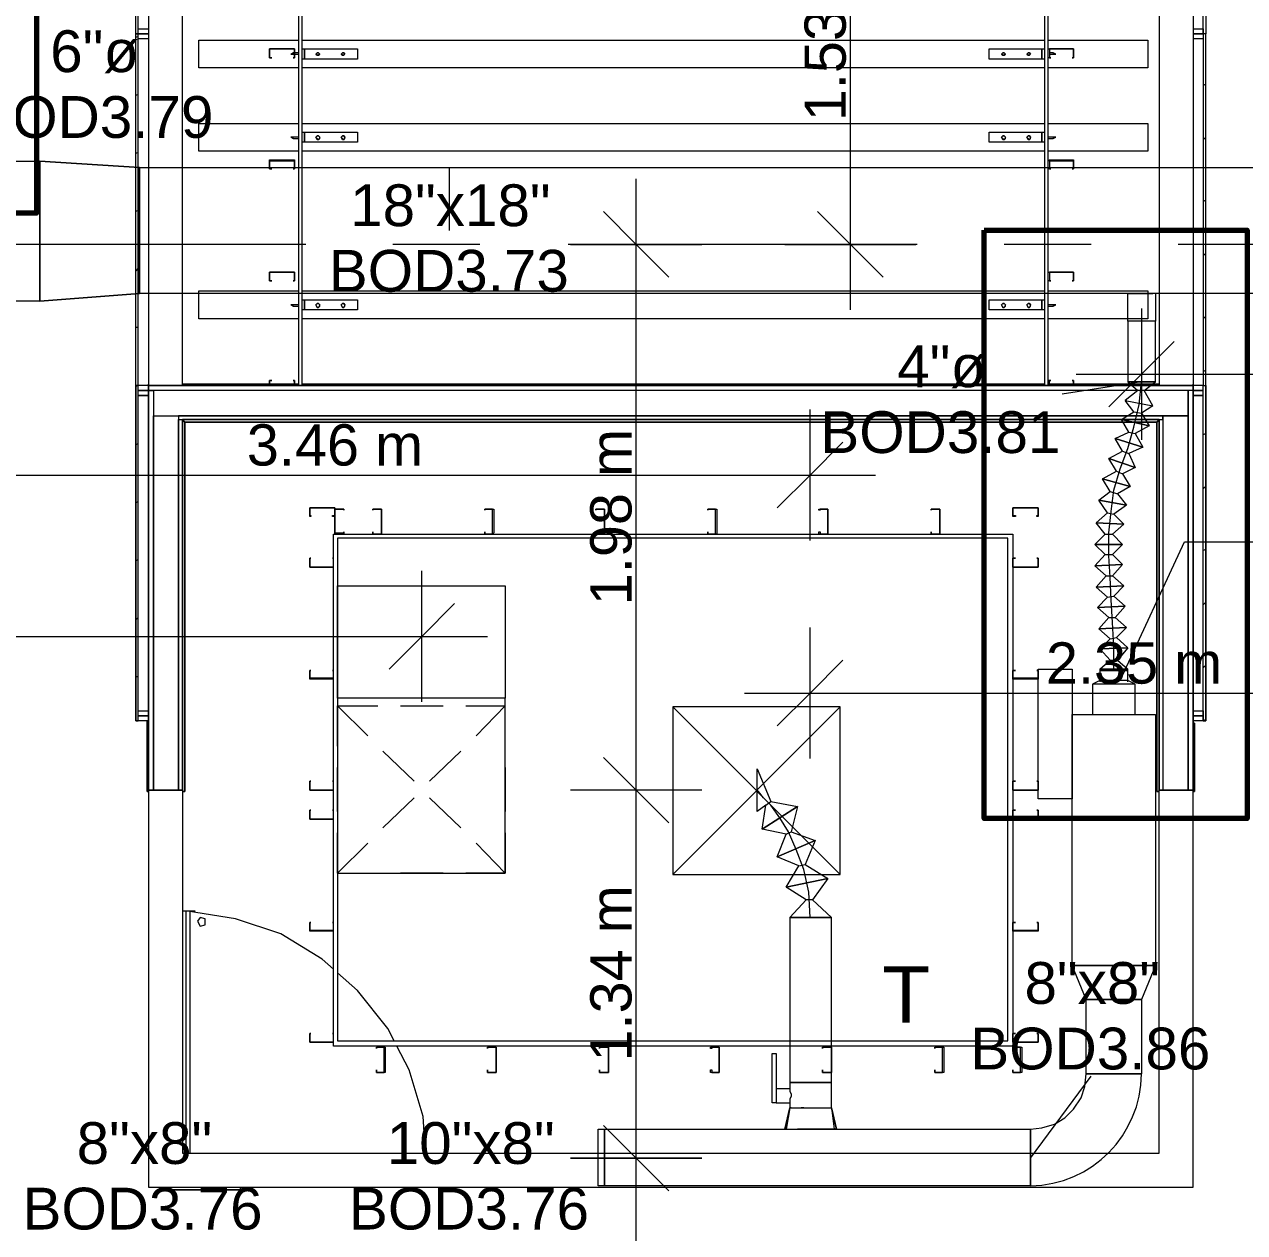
# Model space of a CAD drawing. Header units: metres. Extents: x -2 to 237, y -8 to 52.
# Drawn here: x 8.945 to 13.381, y 10.368 to 14.76 of the extents above; entities that cross this region are included whole.
import ezdxf

# ---------------------------------------------------------------- set-up
doc = ezdxf.new("R2010")
doc.units = ezdxf.units.M
doc.layers.add('HVAC - Ductos', color=5, linetype='Continuous', lineweight=0)
doc.layers.add('PDF2_Text', color=7, linetype='Continuous', lineweight=0)
doc.layers.add('PDF2_Geometry', color=7, linetype='Continuous', lineweight=0, true_color=0xaaaaaa)
doc.styles.add('PDF Helvetica', font='')
doc.styles.get('PDF Helvetica').set_extended_font_data('Helvetica')

msp = doc.modelspace()

# ---------------------------------------------------------------- linework, layer by layer
at = {"layer": 'HVAC - Ductos', "lineweight": 0}
for points in [[(11.948, 13.7221), (11.948, 15.4952), (11.948, 17.0393), (11.948, 18.4962)], [(9.0019, 13.7542), (9.0019, 14.2627)], [(9.3639, 14.2399), (9.3639, 13.7817)], [(10.491, 14.0108), (10.491, 14.2399)], [(11.1691, 10.4003), (11.1691, 11.9765), (11.1691, 14.1986)], [(11.0499, 14.0794), (11.1691, 13.9604), (11.2882, 13.8412)], [(11.8288, 14.0794), (11.948, 13.9604), (12.0671, 13.8412)], [(10.9308, 13.9604), (11.1691, 13.9604), (11.4073, 13.9604)], [(11.7097, 13.9604), (11.948, 13.9604), (12.1862, 13.9604)], [(9.0019, 13.7542), (9.3639, 13.7817), (9.0019, 13.7542)], [(13.0568, 13.7817), (13.0568, 13.6809), (13.0522, 13.6809), (13.0476, 13.6809), (13.043, 13.6809), (13.0292, 13.6809), (13.0201, 13.6809), (13.0064, 13.6809), (12.9926, 13.6809), (12.9788, 13.6809), (12.9697, 13.6809), (12.9605, 13.6809), (12.9559, 13.6809), (12.9559, 13.7817), (12.9605, 13.7817), (12.9697, 13.7817), (12.9788, 13.7817), (12.9926, 13.7817), (13.0064, 13.7817), (13.0201, 13.7817), (13.0292, 13.7817), (13.043, 13.7817), (13.0476, 13.7817)], [(13.0522, 13.7817), (13.0522, 13.7817)], [(13.0064, 13.7267), (13.0064, 13.4885), (13.0064, 13.2502)], [(13.0155, 13.4289), (12.9926, 13.4289), (12.9467, 13.3922), (13.0476, 13.3739), (13.0155, 13.4289), (13.0568, 13.461), (12.9559, 13.461), (12.9605, 13.461), (12.9697, 13.461), (12.9788, 13.461), (12.9926, 13.461), (13.0064, 13.461), (13.0201, 13.461), (13.0292, 13.461), (13.043, 13.461), (13.0476, 13.461), (13.0522, 13.461), (13.0568, 13.461), (13.0568, 13.6809), (13.0522, 13.6809), (13.0476, 13.6809), (13.043, 13.6809), (13.0292, 13.6809), (13.0201, 13.6809), (13.0064, 13.6809), (12.9926, 13.6809), (12.9788, 13.6809), (12.9697, 13.6809), (12.9605, 13.6809), (12.9559, 13.6809), (12.9559, 13.461), (12.9605, 13.461), (12.9697, 13.461), (12.9788, 13.461), (12.9926, 13.461), (13.0064, 13.461), (13.0201, 13.461), (13.0292, 13.461), (13.043, 13.461), (13.0476, 13.461)], [(13.1254, 13.6076), (13.0064, 13.4885), (12.8872, 13.3694)], [(12.7681, 13.4885), (16.0761, 13.4885)], [(13.0064, 13.461), (12.7177, 13.4152)], [(12.9056, 12.4163), (12.9056, 12.4988), (12.901, 12.5859), (12.8964, 12.6683), (12.8918, 12.7508), (12.8872, 12.8287), (12.8872, 12.9112), (12.8964, 12.989), (12.9056, 13.0669), (12.9284, 13.1448), (12.9559, 13.2181), (12.9788, 13.296), (12.9972, 13.3785), (13.0064, 13.461)], [(12.9559, 13.461), (12.9926, 13.4289)], [(12.9559, 13.461), (12.9559, 13.461)], [(13.0522, 13.461), (13.0522, 13.461)], [(13.0568, 13.461), (13.0568, 13.461)], [(11.8014, 12.8836), (11.8014, 13.1219), (11.8014, 13.3602)], [(12.9788, 13.351), (12.9467, 13.3922), (13.0476, 13.3739), (13.0064, 13.3464), (13.0338, 13.3006), (12.933, 13.3235), (12.9788, 13.351), (13.0064, 13.3464)], [(12.9605, 13.2777), (12.933, 13.3235), (13.0338, 13.3006), (12.9834, 13.2731), (13.0109, 13.2227), (12.9101, 13.2547), (12.9605, 13.2777), (12.9834, 13.2731)], [(11.9204, 13.241), (11.8014, 13.1219), (11.6822, 13.0028)], [(12.9376, 13.209), (12.9101, 13.2547), (13.0109, 13.2227), (12.9605, 13.1998), (12.9834, 13.1494), (12.8872, 13.1815), (12.9376, 13.209), (12.9605, 13.1998)], [(12.9147, 13.1357), (12.8872, 13.1815), (12.9834, 13.1494), (12.9376, 13.1265), (12.9651, 13.0807), (12.8643, 13.1081), (12.9147, 13.1357), (12.9376, 13.1265)], [(6.6423, 12.8836), (6.6423, 13.1219), (8.3376, 13.1219), (12.0396, 13.1219)], [(12.8918, 13.0623), (12.8643, 13.1081), (12.9651, 13.0807), (12.9193, 13.0532), (12.9513, 13.012), (12.8505, 13.0303), (12.8918, 13.0623), (12.9193, 13.0532)], [(12.8826, 12.9844), (12.8505, 13.0303), (12.9513, 13.012), (12.9056, 12.9798), (12.9422, 12.9432), (12.8414, 12.9478), (12.8826, 12.9844), (12.9056, 12.9798)], [(12.8735, 12.9066), (12.8414, 12.9478), (12.9422, 12.9432), (12.901, 12.9066), (12.9376, 12.8699), (12.8368, 12.8699), (12.8735, 12.9066), (12.901, 12.9066)], [(12.8735, 12.8332), (12.8368, 12.8699), (12.9376, 12.8699), (12.901, 12.8332), (12.9376, 12.7966), (12.8368, 12.792), (12.8735, 12.8332), (12.901, 12.8332)], [(12.9284, 12.3751), (13.1621, 12.8791), (13.6706, 12.8791)], [(12.878, 12.7554), (12.8368, 12.792), (12.9376, 12.7966), (12.901, 12.7554), (12.9422, 12.7187), (12.8414, 12.7141), (12.878, 12.7554), (12.901, 12.7554)], [(10.3902, 12.2972), (10.3902, 12.5355), (10.3902, 12.7737)], [(12.8826, 12.6775), (12.8414, 12.7141), (12.9422, 12.7187), (12.9056, 12.6821), (12.9467, 12.6454), (12.8459, 12.6408), (12.8826, 12.6775), (12.9056, 12.6821)], [(10.5093, 12.6546), (10.3902, 12.5355), (10.271, 12.4163)], [(12.8872, 12.6042), (12.8459, 12.6408), (12.9467, 12.6454), (12.9101, 12.6042), (12.9513, 12.5675), (12.8505, 12.5629), (12.8872, 12.6042), (12.9101, 12.6042)], [(11.8014, 12.091), (11.8014, 12.3292), (11.8014, 12.5675)], [(12.8918, 12.5263), (12.8505, 12.5629), (12.9513, 12.5675), (12.9147, 12.5309), (12.9559, 12.4943), (12.8551, 12.4897), (12.8918, 12.5263), (12.9147, 12.5309)], [(6.4041, 12.5355), (10.6284, 12.5355)], [(12.8918, 12.4484), (12.8551, 12.4897), (12.9559, 12.4943), (12.9193, 12.4484), (12.9559, 12.4163), (12.8551, 12.4163), (12.8551, 12.4118), (12.8597, 12.4118), (12.8735, 12.4118), (12.8964, 12.4118), (12.9147, 12.4118), (12.9376, 12.4118), (12.9513, 12.4118), (12.9559, 12.4118), (12.9513, 12.4118), (12.9376, 12.4118), (12.9147, 12.4118), (12.8964, 12.4118), (12.8735, 12.4118), (12.8597, 12.4118), (12.8551, 12.4118)], [(11.9204, 12.4484), (11.8014, 12.3292), (11.6822, 12.2102)], [(12.9559, 12.4118), (12.9559, 12.4163), (12.8551, 12.4163), (12.8918, 12.4484), (12.9193, 12.4484)], [(12.9559, 12.3705), (12.9559, 12.4118), (12.9513, 12.4118), (12.9467, 12.4118), (12.9422, 12.4118), (12.9284, 12.4118), (12.9193, 12.4118), (12.9056, 12.4118), (12.8918, 12.4118), (12.8826, 12.4118), (12.8689, 12.4118), (12.8643, 12.4118), (12.8597, 12.4118), (12.8551, 12.4118), (12.8551, 12.3705)], [(12.9513, 12.4118), (12.9467, 12.4118), (12.9422, 12.4118), (12.9284, 12.4118), (12.9193, 12.4118), (12.9056, 12.4118), (12.8918, 12.4118), (12.8826, 12.4118), (12.8689, 12.4118), (12.8643, 12.4118), (12.8597, 12.4118)], [(12.9834, 12.3614), (12.9788, 12.3614), (12.9697, 12.3614), (12.9605, 12.3614), (12.9422, 12.3614), (12.9239, 12.3614), (12.9056, 12.3614), (12.8872, 12.3614), (12.8689, 12.3614), (12.8505, 12.3614), (12.8414, 12.3614), (12.8322, 12.3614), (12.8277, 12.3614)], [(10.0832, 12.2834), (10.0832, 11.6741), (10.6926, 11.6741), (10.6926, 12.311), (10.0832, 12.311), (10.0832, 11.6741), (10.6926, 11.6741), (10.6926, 12.2834)], [(11.5631, 12.3292), (14.1518, 12.3292), (16.0761, 12.3292)], [(10.1932, 12.1735), (10.0832, 12.2834), (10.2298, 12.2834)], [(10.3123, 12.2834), (10.4681, 12.2834)], [(10.5505, 12.2834), (10.6926, 12.2834)], [(11.9113, 11.6696), (11.3019, 12.2789)], [(11.3019, 11.6696), (11.9113, 12.2789)], [(10.3627, 12.0085), (10.2482, 12.1185)], [(11.0499, 12.0956), (11.1691, 11.9765), (11.2882, 11.8574)], [(11.641, 11.9215), (11.6089, 11.8986), (11.6089, 12.0543), (11.6593, 11.9353), (11.7555, 11.9169), (11.6273, 11.8345), (11.641, 11.9215), (11.6593, 11.9353)], [(11.4073, 11.9765), (11.1691, 11.9765), (10.9308, 11.9765)], [(11.8014, 11.5137), (11.7968, 11.6053), (11.7784, 11.6878), (11.7509, 11.7612), (11.7235, 11.8253), (11.6914, 11.8757), (11.6593, 11.9215), (11.6318, 11.949), (11.6135, 11.9719), (11.6089, 11.9765)], [(10.5322, 11.8391), (10.4177, 11.949)], [(11.7143, 11.8161), (11.6273, 11.8345), (11.7555, 11.9169), (11.7326, 11.8253), (11.8197, 11.7932), (11.6822, 11.7336), (11.7143, 11.8161), (11.7326, 11.8253)], [(10.6926, 11.6741), (10.5872, 11.784)], [(11.7601, 11.7016), (11.6822, 11.7336), (11.8197, 11.7932), (11.783, 11.7062), (11.8655, 11.6558), (11.7143, 11.6237), (11.7601, 11.7016), (11.783, 11.7062)], [(11.7876, 11.5779), (11.7143, 11.6237), (11.8655, 11.6558), (11.8105, 11.5779), (11.7876, 11.5779), (11.728, 11.5137), (11.728, 10.9135), (11.7372, 10.9135), (11.7509, 10.9135), (11.7647, 10.9135), (11.783, 10.9135), (11.8014, 10.9135), (11.8242, 10.9135), (11.8426, 10.9135), (11.8563, 10.9135), (11.8701, 10.9135), (11.8746, 10.9135), (11.8792, 10.9135), (11.8792, 11.5137), (11.728, 11.5137), (11.8792, 11.5137), (11.8105, 11.5779)], [(11.8792, 11.5137), (11.8792, 11.5137)], [(11.7097, 10.744), (11.728, 10.8219), (11.7326, 10.8219), (11.7372, 10.8219), (11.7509, 10.8219), (11.7647, 10.8219), (11.783, 10.8219), (11.8014, 10.8219), (11.8242, 10.8219), (11.8426, 10.8219), (11.8563, 10.8219), (11.8701, 10.8219), (11.8746, 10.8219), (11.8792, 10.8219), (11.8792, 10.9135), (11.8746, 10.9135), (11.8701, 10.9135), (11.8563, 10.9135), (11.8426, 10.9135), (11.8242, 10.9135), (11.8014, 10.9135), (11.783, 10.9135), (11.7647, 10.9135), (11.7509, 10.9135), (11.7372, 10.9135), (11.728, 10.9135), (11.728, 10.8907), (11.6777, 10.8907), (11.6777, 10.8861), (11.6777, 10.8769), (11.6777, 10.8723), (11.6777, 10.8677), (11.6777, 10.8585), (11.6777, 10.854), (11.6777, 10.8494), (11.6777, 10.8448), (11.6777, 10.8403), (11.728, 10.8403), (11.728, 10.8219), (11.7143, 10.744)], [(12.6031, 10.744), (12.6444, 10.7486), (12.6902, 10.7623), (12.7269, 10.7852), (12.7589, 10.8173), (12.7864, 10.8585), (12.8001, 10.8998), (12.8047, 10.9456)], [(12.6031, 10.6386), (12.8231, 10.9365)], [(12.8047, 10.9456), (13.0064, 10.9456)], [(11.1691, 9.1221), (11.1691, 10.8769)], [(11.728, 10.8907), (11.728, 10.8861), (11.728, 10.8815), (11.7326, 10.8723), (11.7326, 10.8631), (11.728, 10.854), (11.728, 10.8448), (11.728, 10.8403)], [(11.7326, 10.8219), (11.728, 10.8219), (11.7097, 10.744), (11.7143, 10.744), (11.7189, 10.744), (11.728, 10.744)], [(11.7509, 10.8219), (11.7509, 10.8219)], [(11.8701, 10.8219), (11.8746, 10.8219), (11.8792, 10.8219), (11.8884, 10.744), (11.8746, 10.744), (11.8563, 10.744), (11.8517, 10.744), (11.8471, 10.744), (11.838, 10.744), (11.8242, 10.744), (11.8197, 10.744), (11.8151, 10.744), (11.7922, 10.744), (11.7876, 10.744), (11.783, 10.744), (11.7693, 10.744), (11.7601, 10.744), (11.7555, 10.744)], [(11.8014, 10.8219), (11.806, 10.8219)], [(11.8288, 10.8219), (11.8334, 10.8219)], [(11.8334, 10.8219), (11.8334, 10.8219)], [(11.8517, 10.8219), (11.8563, 10.8219)], [(11.8976, 10.744), (11.8792, 10.8219), (11.8976, 10.744)], [(11.7097, 10.744), (11.7097, 10.744)], [(11.7326, 10.744), (11.7463, 10.744), (11.7509, 10.744)], [(11.893, 10.744), (11.8976, 10.744), (11.893, 10.744)], [(12.6031, 10.5378), (12.6031, 10.744)]]:
    msp.add_lwpolyline(points, dxfattribs=at)
for points in [[(9.0019, 13.7542), (7.8061, 13.7542), (7.8061, 14.2627), (9.0019, 14.2627)], [(9.3639, 14.2399), (9.0019, 14.2627)], [(9.3639, 14.2399), (19.3795, 14.2399), (19.3795, 13.7817), (9.3639, 13.7817)], [(13.0568, 13.461), (13.0522, 13.461), (13.0384, 13.461), (13.0155, 13.461), (12.9926, 13.461), (12.9742, 13.461), (12.9605, 13.461), (12.9559, 13.461), (12.9605, 13.461), (12.9742, 13.461), (12.9926, 13.461), (13.0155, 13.461), (13.0384, 13.461), (13.0522, 13.461)], [(12.9559, 13.461), (12.9605, 13.461), (12.9742, 13.461), (12.9926, 13.461), (13.0155, 13.461), (13.0384, 13.461), (13.0522, 13.461), (13.0568, 13.461), (13.0522, 13.461), (13.0384, 13.461), (13.0155, 13.461), (12.9926, 13.461), (12.9742, 13.461), (12.9605, 13.461)], [(10.0832, 12.311), (10.0832, 12.7187), (10.6926, 12.7187), (10.6926, 12.311)], [(12.6307, 12.4163), (12.7543, 12.4163), (12.7543, 11.9445), (12.6307, 11.9445)], [(12.9559, 12.4163), (12.9513, 12.4163), (12.9376, 12.4163), (12.9193, 12.4163), (12.8964, 12.4163), (12.8735, 12.4163), (12.8597, 12.4163), (12.8551, 12.4163), (12.8597, 12.4163), (12.8735, 12.4163), (12.8964, 12.4163), (12.9193, 12.4163), (12.9376, 12.4163), (12.9513, 12.4163)], [(12.8277, 12.3614), (12.8277, 12.2514), (12.8322, 12.2514), (12.8414, 12.2514), (12.8505, 12.2514), (12.8689, 12.2514), (12.8872, 12.2514), (12.9056, 12.2514), (12.9239, 12.2514), (12.9422, 12.2514), (12.9605, 12.2514), (12.9697, 12.2514), (12.9788, 12.2514), (12.9834, 12.2514), (12.9834, 12.3614), (12.9559, 12.3751), (12.9467, 12.3751), (12.9284, 12.3751), (12.9056, 12.3751), (12.8826, 12.3751), (12.8643, 12.3751), (12.8551, 12.3751)], [(11.9113, 12.2789), (11.3019, 12.2789), (11.3019, 11.6696), (11.9113, 11.6696)], [(13.0568, 12.2514), (13.0568, 11.3396), (12.7543, 11.3396), (12.7543, 12.2514)], [(11.8792, 11.5137), (11.8746, 11.5137), (11.8701, 11.5137), (11.8563, 11.5137), (11.8426, 11.5137), (11.8242, 11.5137), (11.8014, 11.5137), (11.783, 11.5137), (11.7647, 11.5137), (11.7509, 11.5137), (11.7372, 11.5137), (11.728, 11.5137), (11.7372, 11.5137), (11.7509, 11.5137), (11.7647, 11.5137), (11.783, 11.5137), (11.8014, 11.5137), (11.8242, 11.5137), (11.8426, 11.5137), (11.8563, 11.5137), (11.8701, 11.5137), (11.8746, 11.5137)], [(11.728, 11.5137), (11.7326, 11.5137), (11.7509, 11.5137), (11.7739, 11.5137), (11.8014, 11.5137), (11.8334, 11.5137), (11.8563, 11.5137), (11.8746, 11.5137), (11.8792, 11.5137), (11.8746, 11.5137), (11.8563, 11.5137), (11.8334, 11.5137), (11.8014, 11.5137), (11.7739, 11.5137), (11.7509, 11.5137), (11.7326, 11.5137)], [(11.8792, 11.5137), (11.8746, 11.5137), (11.8563, 11.5137), (11.8334, 11.5137), (11.8014, 11.5137), (11.7739, 11.5137), (11.7509, 11.5137), (11.7326, 11.5137), (11.728, 11.5137), (11.7326, 11.5137), (11.7509, 11.5137), (11.7739, 11.5137), (11.8014, 11.5137), (11.8334, 11.5137), (11.8563, 11.5137), (11.8746, 11.5137)], [(13.0568, 11.3396), (13.0064, 11.2159), (12.8047, 11.2159), (12.7543, 11.3396)], [(12.8047, 10.9456), (12.8047, 11.2159), (13.0064, 11.2159), (13.0064, 10.9456)], [(11.6639, 11.0189), (11.6777, 11.0189), (11.6777, 10.8403), (11.6639, 10.8403)], [(11.7784, 10.8219), (11.7739, 10.8219), (11.7693, 10.8219), (11.7739, 10.8219)], [(11.0316, 10.5378), (11.0316, 10.744), (11.0545, 10.744), (11.0545, 10.5378)], [(11.0499, 10.7578), (11.1691, 10.6386), (11.2882, 10.5195), (11.1691, 10.6386)], [(12.6031, 10.5378), (11.0545, 10.5378), (11.0545, 10.744), (12.6031, 10.744)], [(11.8976, 10.744), (11.893, 10.744)], [(10.9308, 10.6386), (11.1691, 10.6386), (11.4073, 10.6386), (11.1691, 10.6386)]]:
    msp.add_lwpolyline(points, close=True, dxfattribs=at)
msp.add_arc((12.5954, 10.9488), 0.411, 271.0834, 359.5644, dxfattribs=at)
at = {"layer": 'PDF2_Geometry', "lineweight": 0}
for points in [[(9.3501, 13.4472), (9.3593, 13.4472), (9.3593, 14.7255), (9.3501, 14.7255), (9.3501, 15.9992), (9.3593, 15.9992), (9.3593, 17.2775), (9.3501, 17.2775), (9.3501, 18.5558), (9.3593, 18.5558), (9.3593, 19.7654), (9.3959, 19.7654), (9.3959, 21.0895), (9.5197, 21.0895), (9.5288, 21.0849), (13.0613, 21.0849), (13.0704, 21.0895), (13.0704, 19.7654), (13.1942, 19.7654), (13.1942, 21.0895), (13.0704, 21.0895)], [(9.5197, 21.0895), (9.5197, 19.7654), (9.5197, 18.4458), (13.0704, 18.4458), (13.0704, 19.7654), (13.1942, 19.7654), (13.1942, 13.4472), (9.3959, 13.4472), (9.3959, 13.4518), (9.3959, 13.4472), (9.3959, 11.9765), (9.5197, 11.9765), (9.5197, 10.657), (13.0704, 10.657), (13.0704, 11.9765), (13.1942, 11.9765), (13.1942, 13.3235), (13.1942, 13.4472)], [(9.3959, 19.747), (9.3593, 19.747), (9.3593, 19.7654), (9.3959, 19.7654), (9.3959, 13.4472), (9.3959, 13.3235), (9.3959, 11.9765), (9.3959, 12.2285), (9.3593, 12.2285), (9.3593, 13.4472), (9.3501, 13.4472), (9.3501, 12.2285), (9.3593, 12.2285), (9.3593, 12.2468), (9.3959, 12.2468), (9.3959, 12.2285), (9.3959, 11.9765), (9.3959, 13.4472)], [(9.3593, 12.2285), (9.3501, 12.2285), (9.3501, 13.4472), (9.3501, 14.7255), (9.3593, 14.7255), (9.3593, 15.9992), (9.3501, 15.9992), (9.3501, 17.2775), (9.3593, 17.2775), (9.3593, 18.5558), (9.3501, 18.5558)], [(13.24, 18.5787), (13.2308, 18.5741), (13.2308, 18.5558), (13.1942, 18.5558), (13.2308, 18.5558), (13.24, 18.5558), (13.24, 17.2775), (13.2308, 17.2775), (13.2308, 15.9992), (13.24, 15.9992), (13.24, 14.7255), (13.2308, 14.7255), (13.2308, 13.4472), (13.24, 13.4472)], [(13.2308, 12.2468), (13.2308, 13.4106), (13.1942, 13.4106), (13.2308, 13.4106), (13.2308, 13.4289), (13.1942, 13.4289), (13.2308, 13.4289), (13.2308, 13.4472), (13.1942, 13.4472), (9.3959, 13.4472), (9.5197, 13.4472), (9.5197, 18.3221), (13.0704, 18.3221), (13.0704, 13.4472), (13.1942, 13.4472), (13.1942, 13.4518), (13.1942, 13.4472), (13.1942, 13.4289), (9.3959, 13.4289), (9.3959, 13.4472), (9.3593, 13.4472), (9.3547, 13.4472), (9.3501, 13.4426)], [(12.6718, 13.4472), (12.7589, 13.4472), (13.0522, 13.4472), (12.7589, 13.4472), (12.6718, 13.4472), (12.6718, 13.4656), (12.6764, 13.4656), (12.6673, 13.4656), (12.6673, 13.4472), (12.6673, 18.3221), (12.6535, 18.3221), (12.6535, 13.4472), (9.9549, 13.4472), (9.9549, 18.3221), (9.9412, 18.3221), (9.9412, 13.4472), (9.9274, 13.4472), (9.8358, 13.4472), (9.5884, 13.4472), (9.8358, 13.4472), (9.9274, 13.4472), (9.9412, 13.4472)], [(13.1942, 14.7439), (13.2308, 14.7439), (13.2308, 14.7255), (13.1942, 14.7255), (13.2308, 14.7255), (13.2308, 15.9992), (13.24, 15.9992), (13.24, 17.2775), (13.2308, 17.2775), (13.2308, 17.2592), (13.1942, 17.2592)], [(9.3959, 14.7072), (9.3593, 14.7072), (9.3593, 14.7255), (9.3959, 14.7255), (9.3593, 14.7255), (9.3593, 14.7439), (9.3959, 14.7439)], [(9.3593, 14.7163), (9.3501, 14.7118)], [(9.9412, 14.6018), (9.5792, 14.6018), (9.5792, 14.7026), (9.9412, 14.7026)], [(9.9549, 14.7026), (12.6535, 14.7026)], [(12.6673, 14.7026), (13.0292, 14.7026), (13.0292, 14.6018), (12.6673, 14.6018)], [(13.1942, 12.2652), (13.2308, 12.2652), (13.2308, 12.2468), (13.1942, 12.2468), (13.2308, 12.2468), (13.2308, 12.2285), (13.2308, 13.4472), (13.24, 13.4472), (13.24, 14.7255), (13.2308, 14.7255), (13.2308, 14.7072), (13.1942, 14.7072)], [(9.845, 14.6384), (9.845, 14.6384)], [(9.9412, 14.6568), (9.9274, 14.6568), (9.9228, 14.6568), (9.9137, 14.6522), (9.9228, 14.6522), (9.9274, 14.6522), (9.9412, 14.6522)], [(9.9228, 14.6522), (9.9228, 14.6568)], [(9.9228, 14.6522), (9.9228, 14.6522)], [(9.9228, 14.6384), (9.9228, 14.6384)], [(9.9274, 14.6705), (9.9274, 14.6705)], [(9.9274, 14.6705), (9.9274, 14.6705)], [(9.9549, 14.6705), (9.9641, 14.6705), (10.1566, 14.6705), (10.1566, 14.6338), (9.9641, 14.6338), (9.9549, 14.6338)], [(9.9641, 14.6614), (9.9641, 14.6568)], [(9.9641, 14.6476), (9.9641, 14.6476)], [(12.6535, 14.6338), (12.6444, 14.6338), (12.452, 14.6338), (12.452, 14.6705), (12.6444, 14.6705), (12.6535, 14.6705)], [(12.6444, 14.6568), (12.6444, 14.6614)], [(12.6444, 14.6476), (12.6444, 14.6476)], [(12.6718, 14.6705), (12.6718, 14.6705)], [(12.6718, 14.6522), (12.6856, 14.6522), (12.6948, 14.6522), (12.6856, 14.6568), (12.6718, 14.6568)], [(12.6764, 14.6384), (12.6764, 14.6384)], [(12.6856, 14.6568), (12.6856, 14.6522)], [(12.7543, 14.6384), (12.7543, 14.6384)], [(12.7589, 14.6705), (12.7589, 14.6705)], [(12.7589, 14.6705), (12.7589, 14.6705)], [(12.6535, 14.6018), (9.9549, 14.6018)], [(9.3593, 14.5056), (9.3501, 14.501)], [(13.24, 14.5422), (13.2308, 14.5376)], [(9.9412, 14.2994), (9.5792, 14.2994), (9.5792, 14.4002), (9.9412, 14.4002)], [(9.9549, 14.4002), (12.6535, 14.4002)], [(12.6673, 14.4002), (13.0292, 14.4002), (13.0292, 14.2994), (12.6673, 14.2994)], [(9.9412, 14.3498), (9.9228, 14.3498), (9.9137, 14.3498), (9.9228, 14.3452), (9.9412, 14.3452)], [(9.9228, 14.3498), (9.9228, 14.3498)], [(9.9228, 14.3452), (9.9228, 14.3498)], [(9.9549, 14.3681), (9.9641, 14.3681), (10.1566, 14.3681), (10.1566, 14.3315), (9.9641, 14.3315), (9.9549, 14.3315)], [(9.9641, 14.3543), (9.9641, 14.3543)], [(9.9641, 14.3452), (9.9641, 14.3407)], [(12.6535, 14.3315), (12.6444, 14.3315), (12.452, 14.3315), (12.452, 14.3681), (12.6444, 14.3681), (12.6535, 14.3681)], [(12.6444, 14.3543), (12.6444, 14.3543)], [(12.6444, 14.3407), (12.6444, 14.3452)], [(12.6673, 14.3452), (12.6856, 14.3452), (12.6948, 14.3498), (12.6856, 14.3498), (12.6673, 14.3498)], [(12.6856, 14.3498), (12.6856, 14.3452)], [(13.24, 14.3498), (13.2308, 14.3407)], [(9.3593, 14.2948), (9.3501, 14.2903)], [(12.6535, 14.2994), (9.9549, 14.2994)], [(9.9274, 14.2627), (9.9274, 14.2627)], [(12.6718, 14.2627), (12.6718, 14.2627)], [(12.7589, 14.2627), (12.7589, 14.2627)], [(9.845, 14.2353), (9.845, 14.2353)], [(9.9228, 14.2353), (9.9228, 14.2353)], [(12.6764, 14.2353), (12.6764, 14.2353)], [(12.7543, 14.2353), (12.7543, 14.2353)], [(13.24, 14.1207), (13.2308, 14.1161)], [(9.3593, 14.084), (9.3501, 14.0794)], [(9.9687, 13.9604), (8.6995, 13.9604)], [(10.6009, 13.9604), (10.2848, 13.9604)], [(12.1908, 13.9604), (10.9216, 13.9604)], [(12.8231, 13.9604), (12.5069, 13.9604)], [(14.4129, 13.9604), (13.1392, 13.9604)], [(13.24, 13.9283), (13.2308, 13.9192)], [(9.3593, 13.8733), (9.3501, 13.8642)], [(9.9274, 13.8596), (9.9274, 13.8596)], [(9.9274, 13.8596), (9.9274, 13.8596)], [(12.6718, 13.8596), (12.6718, 13.8596)], [(12.7589, 13.8596), (12.7589, 13.8596)], [(12.7589, 13.8596), (12.7589, 13.8596)], [(9.845, 13.8275), (9.845, 13.8275)], [(9.9228, 13.8275), (9.9228, 13.8275)], [(12.6764, 13.8275), (12.6764, 13.8275)], [(12.7543, 13.8275), (12.7543, 13.8275)], [(9.9412, 13.6901), (9.5792, 13.6901), (9.5792, 13.7909), (9.9412, 13.7909)], [(9.9549, 13.7909), (12.6535, 13.7909)], [(9.9549, 13.7588), (9.9641, 13.7588), (10.1566, 13.7588), (10.1566, 13.7221), (9.9641, 13.7221), (9.9549, 13.7221)], [(12.6535, 13.7221), (12.6444, 13.7221), (12.452, 13.7221), (12.452, 13.7588), (12.6444, 13.7588), (12.6535, 13.7588)], [(12.6673, 13.7909), (13.0292, 13.7909), (13.0292, 13.6901), (12.6673, 13.6901)], [(9.9412, 13.7405), (9.9228, 13.7405), (9.9137, 13.7405), (9.9228, 13.7359), (9.9412, 13.7359)], [(9.9228, 13.7405), (9.9228, 13.7405)], [(9.9228, 13.7359), (9.9228, 13.7405)], [(9.9641, 13.745), (9.9641, 13.745)], [(9.9641, 13.7359), (9.9641, 13.7313)], [(12.6444, 13.745), (12.6444, 13.745)], [(12.6444, 13.7313), (12.6444, 13.7359)], [(12.6673, 13.7359), (12.6856, 13.7359), (12.6948, 13.7405), (12.6856, 13.7405), (12.6673, 13.7405)], [(12.6856, 13.7405), (12.6856, 13.7359)], [(12.6535, 13.6901), (9.9549, 13.6901)], [(13.24, 13.6992), (13.2308, 13.6901)], [(9.3593, 13.658), (9.3501, 13.658)], [(13.24, 13.5022), (13.2308, 13.4976)], [(9.3593, 12.2468), (9.3593, 13.4106), (9.3959, 13.4106), (9.3593, 13.4106), (9.3593, 13.4289), (9.3959, 13.4289), (9.3593, 13.4289), (9.3593, 13.4472)], [(13.1759, 11.9765), (13.1759, 13.3372), (13.0842, 13.3372), (9.5059, 13.3372), (9.5059, 13.3235), (13.0842, 13.3235), (13.0842, 13.3372), (13.0842, 11.9765), (13.1759, 11.9765), (13.1942, 11.9765), (13.1942, 12.2194), (13.1988, 12.2194), (13.1988, 11.9719), (13.1942, 11.9719), (13.1988, 11.9719), (13.1988, 12.2194), (13.1942, 12.2194), (13.1942, 11.9765), (13.1759, 11.9765), (13.0842, 11.9765), (13.0704, 11.9765), (13.0704, 13.3235), (13.0704, 11.9765), (13.0704, 13.3235), (13.0613, 13.3144), (9.5288, 13.3144), (9.5197, 13.3235), (9.5197, 11.9765), (9.5059, 11.9765), (9.5059, 13.3235), (9.5197, 13.3235), (9.5197, 11.9765), (9.5197, 13.3235), (9.5197, 11.9765), (9.5197, 13.3235), (9.5197, 11.9765), (9.3959, 11.9765), (9.3959, 10.657), (9.3959, 10.5332), (13.0704, 10.5332), (13.1942, 10.5332), (13.1942, 11.9765), (13.1942, 13.4289), (13.1759, 13.4289), (13.1759, 11.9765), (13.1942, 11.9765), (13.1942, 13.4472), (13.1942, 11.9765), (13.0704, 11.9765), (13.0704, 13.3235), (13.0704, 11.9765), (13.0842, 11.9765), (13.0704, 11.9765), (13.0704, 13.3235), (13.0842, 13.3235), (13.0842, 11.9765)], [(9.3959, 13.4472), (9.3959, 13.4472)], [(13.1942, 13.4472), (9.3959, 13.4472), (13.1942, 13.4472)], [(9.845, 13.4656), (9.845, 13.4656)], [(9.9228, 13.4656), (9.9228, 13.4656)], [(12.6535, 13.4472), (9.9549, 13.4472)], [(12.6764, 13.4656), (12.6764, 13.4656)], [(12.7543, 13.4656), (12.7543, 13.4656)], [(9.5197, 13.3235), (9.5197, 13.3235)], [(9.5197, 13.3235), (13.0704, 13.3235), (9.5197, 13.3235)], [(13.0704, 13.3235), (13.0704, 13.3235)], [(13.0704, 13.3235), (13.0704, 13.3235)], [(13.24, 13.2731), (13.2308, 13.2685)], [(9.3593, 13.2365), (9.3501, 13.2319)], [(13.24, 13.0807), (13.2308, 13.0715)], [(9.3593, 13.0257), (9.3501, 13.0211)], [(9.9824, 13.0028), (9.9824, 13.0028)], [(9.9824, 13.0028), (9.9824, 13.0028)], [(10.6467, 12.9982), (10.6467, 12.9982)], [(11.0545, 12.9982), (11.0545, 12.9982)], [(11.0545, 12.9982), (11.0545, 12.9982)], [(11.4577, 12.9982), (11.4577, 12.9982)], [(11.8655, 12.9982), (11.8655, 12.9982)], [(11.8655, 12.9982), (11.8655, 12.9982)], [(12.539, 13.0028), (12.539, 13.0028)], [(12.539, 13.0028), (12.539, 13.0028)], [(12.6307, 13.0028), (12.6307, 13.0028)], [(12.6307, 13.0028), (12.6307, 13.0028)], [(12.6307, 13.0028), (12.6307, 13.0028)], [(12.6307, 13.0028), (12.6307, 13.0028)], [(10.1061, 12.9936), (10.1061, 12.9936)], [(10.2115, 12.9936), (10.2115, 12.9936)], [(10.6193, 12.9936), (10.6193, 12.9936)], [(11.0224, 12.9936), (11.0224, 12.9936)], [(11.4302, 12.9936), (11.4302, 12.9936)], [(12.2412, 12.9936), (12.2412, 12.9936)], [(10.1061, 12.9158), (10.1061, 12.9158)], [(10.2115, 12.9158), (10.2115, 12.9158)], [(10.6193, 12.9158), (10.6193, 12.9158)], [(11.0224, 12.9158), (11.0224, 12.9158)], [(11.4302, 12.9158), (11.4302, 12.9158)], [(12.2412, 12.9158), (12.2412, 12.9158)], [(9.987, 12.8196), (9.987, 12.8196)], [(10.0649, 12.8196), (10.0649, 12.8196)], [(12.5482, 12.8196), (12.5482, 12.8196)], [(12.6261, 12.8196), (12.6261, 12.8196)], [(13.24, 12.8516), (13.2308, 12.847)], [(9.3593, 12.815), (9.3501, 12.8104)], [(9.9824, 12.7874), (9.9824, 12.7874)], [(9.9824, 12.7874), (9.9824, 12.7874)], [(12.539, 12.7874), (12.539, 12.7874)], [(12.539, 12.7874), (12.539, 12.7874)], [(12.6307, 12.7874), (12.6307, 12.7874)], [(12.6307, 12.7874), (12.6307, 12.7874)], [(13.24, 12.6592), (13.2308, 12.65)], [(9.3593, 12.6042), (9.3501, 12.595)], [(13.24, 12.43), (13.2308, 12.4209)], [(9.3593, 12.3889), (9.3501, 12.3889)], [(10.0695, 12.3797), (9.9824, 12.3797), (9.9824, 12.3843), (9.9824, 12.4118), (9.987, 12.4118), (9.9824, 12.4118), (9.9824, 12.3843), (10.0695, 12.3843)], [(9.9824, 12.3843), (9.9824, 12.3843)], [(9.987, 12.4118), (9.987, 12.4118)], [(10.0649, 12.4118), (10.0649, 12.4118)], [(12.539, 12.3843), (12.539, 12.3843)], [(12.5482, 12.4118), (12.5482, 12.4118)], [(12.6261, 12.4118), (12.6261, 12.4118)], [(12.6307, 12.3843), (12.6307, 12.3843)], [(9.3959, 12.2468), (9.3593, 12.2468), (9.3593, 12.2652), (9.3959, 12.2652)], [(13.24, 12.233), (13.2308, 12.2285), (13.1942, 12.2285)], [(9.5197, 11.9765), (9.5197, 11.9765)], [(9.9824, 11.9765), (9.9824, 11.9765)], [(9.9824, 11.9765), (9.9824, 11.9765)], [(9.987, 12.0085), (9.987, 12.0085)], [(10.0649, 12.0085), (10.0649, 12.0085)], [(12.539, 11.9765), (12.539, 11.9765)], [(12.539, 11.9765), (12.539, 11.9765)], [(12.5482, 12.0085), (12.5482, 12.0085)], [(12.6261, 12.0085), (12.6261, 12.0085)], [(12.6307, 11.9765), (12.6307, 11.9765)], [(12.6307, 11.9765), (12.6307, 11.9765)], [(13.1942, 11.9765), (13.1942, 11.9765)], [(9.987, 11.9032), (9.987, 11.9032)], [(10.0649, 11.9032), (10.0649, 11.9032)], [(12.5482, 11.9032), (12.5482, 11.9032)], [(12.6261, 11.9032), (12.6261, 11.9032)], [(9.5655, 11.5367), (9.5197, 11.5367)], [(9.5334, 10.657), (9.5334, 11.5367)], [(10.0695, 11.3259), (10.0282, 11.3625), (9.8771, 11.4541), (9.7121, 11.5091), (9.538, 11.5367)], [(9.5471, 11.5367), (9.5471, 10.657)], [(10.0695, 11.4633), (9.9824, 11.4633), (9.9824, 11.4679), (9.9824, 11.4954), (9.987, 11.4954), (9.9824, 11.4954), (9.9824, 11.4679), (10.0695, 11.4679)], [(9.987, 11.4954), (9.987, 11.4954)], [(10.0649, 11.4954), (10.0649, 11.4954)], [(12.5482, 11.4954), (12.5482, 11.4954)], [(12.6261, 11.4954), (12.6261, 11.4954)], [(9.9824, 11.4679), (9.9824, 11.4679)], [(12.539, 11.4679), (12.539, 11.4679)], [(12.6307, 11.4679), (12.6307, 11.4679)], [(10.2894, 11.0647), (10.2664, 11.1106), (10.1566, 11.248), (10.0832, 11.3121)], [(9.987, 11.0922), (9.987, 11.0922)], [(10.0649, 11.0922), (10.0649, 11.0922)], [(12.5482, 11.0922), (12.5482, 11.0922)], [(12.6261, 11.0922), (12.6261, 11.0922)], [(9.9824, 11.0601), (9.9824, 11.0601)], [(9.9824, 11.0601), (9.9824, 11.0601)], [(10.4039, 10.657), (10.3948, 10.7898), (10.3444, 10.9593), (10.2986, 11.0464)], [(12.539, 11.0601), (12.539, 11.0601)], [(12.539, 11.0601), (12.539, 11.0601)], [(12.6307, 11.0601), (12.6307, 11.0601)], [(12.6307, 11.0601), (12.6307, 11.0601)], [(10.2252, 11.0372), (10.2252, 11.0372)], [(10.2528, 11.0418), (10.2528, 11.0418)], [(10.6284, 11.0372), (10.6284, 11.0372)], [(10.6605, 11.0418), (10.6605, 11.0418)], [(10.6605, 11.0418), (10.6605, 11.0418)], [(11.0362, 11.0372), (11.0362, 11.0372)], [(11.4714, 11.0418), (11.4714, 11.0418)], [(11.4714, 11.0418), (11.4714, 11.0418)], [(11.8471, 11.0372), (11.8471, 11.0372)], [(12.2549, 11.0372), (12.2549, 11.0372)], [(12.2824, 11.0418), (12.2824, 11.0418)], [(12.539, 11.0372), (12.539, 11.0372)], [(12.5664, 11.0418), (12.5664, 11.0418)], [(10.2252, 10.9593), (10.2252, 10.9593)], [(10.6284, 10.9593), (10.6284, 10.9593)], [(11.0362, 10.9593), (11.0362, 10.9593)], [(11.8471, 10.9593), (11.8471, 10.9593)], [(12.2549, 10.9593), (12.2549, 10.9593)], [(12.539, 10.9593), (12.539, 10.9593)], [(10.2528, 10.9502), (10.2528, 10.9502)], [(10.6605, 10.9502), (10.6605, 10.9502)], [(10.6605, 10.9502), (10.6605, 10.9502)], [(11.4714, 10.9502), (11.4714, 10.9502)], [(11.4714, 10.9502), (11.4714, 10.9502)], [(12.2824, 10.9502), (12.2824, 10.9502)], [(12.5664, 10.9502), (12.5664, 10.9502)]]:
    msp.add_lwpolyline(points, dxfattribs=at)
at = {"layer": 'PDF2_Geometry', "color": 232, "lineweight": 70, "true_color": 0xe91e64}
for points in [[(8.0339, 16.2119), (8.9897, 16.2119), (8.9897, 14.0734), (8.0339, 14.0734)], [(12.434, 14.0118), (13.3898, 14.0118), (13.3898, 11.8733), (12.434, 11.8733)]]:
    msp.add_lwpolyline(points, close=True, dxfattribs=at)
at = {"layer": 'PDF2_Geometry', "lineweight": 0}
for points in [[(9.8358, 14.6705), (9.8404, 14.6705), (9.9274, 14.6705), (9.9274, 14.6384), (9.9228, 14.6384), (9.9274, 14.6384), (9.9274, 14.6705), (9.8404, 14.6705), (9.8358, 14.6705), (9.8358, 14.6384)], [(9.845, 14.6384), (9.8358, 14.6384)], [(9.9641, 14.6338), (9.9641, 14.6705)], [(9.9641, 14.6522), (9.9641, 14.6568), (9.9641, 14.6614), (9.9641, 14.6568), (9.9641, 14.6522), (9.9641, 14.6476), (9.9641, 14.6522), (9.9641, 14.6568), (9.9641, 14.6522), (9.9641, 14.6476)], [(10.0191, 14.6522), (10.0145, 14.6568), (10.0099, 14.6568), (10.0053, 14.6522), (10.0099, 14.6476), (10.0145, 14.6476)], [(10.0053, 14.6522), (10.0099, 14.6568), (10.0145, 14.6568), (10.0191, 14.6522), (10.0145, 14.6476), (10.0099, 14.6476)], [(10.1107, 14.6522), (10.1061, 14.6568), (10.1015, 14.6568), (10.0969, 14.6522), (10.1015, 14.6476), (10.1061, 14.6476)], [(10.0969, 14.6522), (10.1015, 14.6568), (10.1061, 14.6568), (10.1107, 14.6522), (10.1061, 14.6476), (10.1015, 14.6476)], [(12.5115, 14.6522), (12.5069, 14.6568), (12.5024, 14.6568), (12.4978, 14.6522), (12.5024, 14.6476), (12.5069, 14.6476)], [(12.4978, 14.6522), (12.5024, 14.6568), (12.5069, 14.6568), (12.5115, 14.6522), (12.5069, 14.6476), (12.5024, 14.6476)], [(12.6031, 14.6522), (12.5986, 14.6568), (12.594, 14.6568), (12.5894, 14.6522), (12.594, 14.6476), (12.5986, 14.6476)], [(12.5894, 14.6522), (12.594, 14.6568), (12.5986, 14.6568), (12.6031, 14.6522), (12.5986, 14.6476), (12.594, 14.6476)], [(12.6444, 14.6338), (12.6444, 14.6705)], [(12.6444, 14.6522), (12.6444, 14.6568), (12.6444, 14.6614), (12.6444, 14.6568), (12.6444, 14.6522), (12.6444, 14.6476), (12.6444, 14.6522), (12.6444, 14.6568), (12.6444, 14.6522), (12.6444, 14.6476)], [(12.6673, 14.6705), (12.6718, 14.6705), (12.7589, 14.6705), (12.7589, 14.6384), (12.7543, 14.6384), (12.7589, 14.6384), (12.7589, 14.6705), (12.6718, 14.6705), (12.6718, 14.6384), (12.6764, 14.6384), (12.6673, 14.6384)], [(9.9641, 14.3315), (9.9641, 14.3681)], [(9.9641, 14.3498), (9.9641, 14.3543), (9.9641, 14.3498), (9.9641, 14.3407), (9.9641, 14.3498), (9.9641, 14.3543), (9.9641, 14.3498), (9.9641, 14.3407)], [(10.0191, 14.3498), (10.0145, 14.3543), (10.0099, 14.3543), (10.0053, 14.3498), (10.0099, 14.3452), (10.0145, 14.3407), (10.0191, 14.3452)], [(10.0053, 14.3498), (10.0099, 14.3543), (10.0145, 14.3543), (10.0191, 14.3498), (10.0145, 14.3407), (10.0099, 14.3407)], [(10.1107, 14.3498), (10.1061, 14.3543), (10.1015, 14.3543), (10.0969, 14.3498), (10.1015, 14.3452), (10.1061, 14.3407), (10.1107, 14.3452)], [(10.0969, 14.3498), (10.1015, 14.3543), (10.1061, 14.3543), (10.1107, 14.3498), (10.1061, 14.3407), (10.1015, 14.3407)], [(12.5115, 14.3498), (12.5069, 14.3543), (12.5024, 14.3543), (12.4978, 14.3498), (12.5024, 14.3452), (12.5069, 14.3407), (12.5115, 14.3452)], [(12.4978, 14.3498), (12.5024, 14.3543), (12.5069, 14.3543), (12.5115, 14.3498), (12.5069, 14.3407), (12.5024, 14.3407)], [(12.6031, 14.3498), (12.5986, 14.3543), (12.594, 14.3543), (12.5894, 14.3498), (12.594, 14.3452), (12.5986, 14.3407), (12.6031, 14.3452)], [(12.5894, 14.3498), (12.594, 14.3543), (12.5986, 14.3543), (12.6031, 14.3498), (12.5986, 14.3407), (12.594, 14.3407)], [(12.6444, 14.3315), (12.6444, 14.3681)], [(12.6444, 14.3498), (12.6444, 14.3543), (12.6444, 14.3498), (12.6444, 14.3407), (12.6444, 14.3498), (12.6444, 14.3543), (12.6444, 14.3498), (12.6444, 14.3407)], [(9.8358, 14.2627), (9.8358, 14.2673), (9.8404, 14.2673), (9.9274, 14.2673), (9.9274, 14.2627), (9.9274, 14.2353), (9.9228, 14.2353), (9.9274, 14.2353), (9.9274, 14.2627), (9.8404, 14.2627), (9.8358, 14.2627), (9.8358, 14.2353)], [(12.6673, 14.2627), (12.6718, 14.2673), (12.7589, 14.2673), (12.7589, 14.2627), (12.7589, 14.2353), (12.7543, 14.2353), (12.7589, 14.2353), (12.7589, 14.2627), (12.6718, 14.2627), (12.6718, 14.2353), (12.6764, 14.2353), (12.6673, 14.2353)], [(9.845, 14.2353), (9.8358, 14.2353)], [(9.8358, 13.8596), (9.8404, 13.8596), (9.9274, 13.8596), (9.9274, 13.8275), (9.9228, 13.8275), (9.9274, 13.8275), (9.9274, 13.8596), (9.8404, 13.8596), (9.8358, 13.8596), (9.8358, 13.8275)], [(12.6673, 13.8596), (12.6718, 13.8596), (12.7589, 13.8596), (12.7589, 13.8275), (12.7543, 13.8275), (12.7589, 13.8275), (12.7589, 13.8596), (12.6718, 13.8596), (12.6718, 13.8275), (12.6764, 13.8275), (12.6673, 13.8275)], [(9.845, 13.8275), (9.8358, 13.8275)], [(9.9641, 13.7221), (9.9641, 13.7588)], [(12.6444, 13.7221), (12.6444, 13.7588)], [(9.9641, 13.7405), (9.9641, 13.745), (9.9641, 13.7405), (9.9641, 13.7313), (9.9641, 13.7405), (9.9641, 13.745), (9.9641, 13.7405), (9.9641, 13.7313)], [(10.0191, 13.7405), (10.0145, 13.745), (10.0099, 13.745), (10.0053, 13.7405), (10.0099, 13.7313), (10.0145, 13.7313), (10.0191, 13.7359)], [(10.0053, 13.7405), (10.0099, 13.745), (10.0145, 13.745), (10.0191, 13.7405), (10.0145, 13.7313), (10.0099, 13.7313)], [(10.1107, 13.7405), (10.1061, 13.745), (10.1015, 13.745), (10.0969, 13.7405), (10.1015, 13.7313), (10.1061, 13.7313), (10.1107, 13.7359)], [(10.0969, 13.7405), (10.1015, 13.745), (10.1061, 13.745), (10.1107, 13.7405), (10.1061, 13.7313), (10.1015, 13.7313)], [(12.5115, 13.7405), (12.5069, 13.745), (12.5024, 13.745), (12.4978, 13.7405), (12.5024, 13.7313), (12.5069, 13.7313), (12.5115, 13.7359)], [(12.4978, 13.7405), (12.5024, 13.745), (12.5069, 13.745), (12.5115, 13.7405), (12.5069, 13.7313), (12.5024, 13.7313)], [(12.6031, 13.7405), (12.5986, 13.745), (12.594, 13.745), (12.5894, 13.7405), (12.594, 13.7313), (12.5986, 13.7313), (12.6031, 13.7359)], [(12.5894, 13.7405), (12.594, 13.745), (12.5986, 13.745), (12.6031, 13.7405), (12.5986, 13.7313), (12.594, 13.7313)], [(12.6444, 13.7405), (12.6444, 13.745), (12.6444, 13.7405), (12.6444, 13.7313), (12.6444, 13.7405), (12.6444, 13.745), (12.6444, 13.7405), (12.6444, 13.7313)], [(9.9412, 13.4518), (9.9274, 13.4518), (9.8358, 13.4518), (9.5197, 13.4518), (9.8358, 13.4518), (9.9274, 13.4518)], [(9.8358, 13.4472), (9.8358, 13.4656)], [(9.845, 13.4656), (9.8358, 13.4656)], [(9.9274, 13.4656), (9.9228, 13.4656), (9.9274, 13.4656), (9.9274, 13.4472)], [(12.6535, 13.4518), (9.9549, 13.4518)], [(13.0704, 13.4518), (12.7589, 13.4518), (12.6718, 13.4518), (12.7589, 13.4518)], [(12.7589, 13.4656), (12.7543, 13.4656), (12.7589, 13.4656), (12.7589, 13.4472)], [(13.24, 12.2285), (13.24, 13.4472), (13.24, 12.2285), (13.2308, 12.2285)], [(9.4143, 13.4289), (9.4143, 11.9765), (9.3959, 11.9765), (9.3959, 13.4289)], [(9.4143, 13.4289), (9.4143, 13.3372), (13.1759, 13.3372), (13.1759, 13.4289)], [(9.4143, 11.9765), (9.4143, 13.3372), (9.5059, 13.3372), (9.5059, 11.9765)], [(13.0613, 13.3144), (13.0704, 13.3235), (9.5197, 13.3235), (9.5288, 13.3144), (9.5288, 11.9719), (9.5197, 11.9719), (9.5288, 11.9719), (9.5288, 13.3144), (13.0613, 13.3144), (13.0613, 11.9719), (13.0704, 11.9719), (13.0613, 11.9719)], [(9.5197, 13.3235), (13.0704, 13.3235)], [(9.9824, 13.0028), (10.0695, 13.0028), (10.0741, 13.0028), (10.0741, 12.9707), (10.0649, 12.9707), (10.0649, 12.9753), (10.0741, 12.9753), (10.0741, 13.0028), (10.0695, 13.0028), (9.9824, 13.0028), (9.9824, 12.9753), (9.987, 12.9753), (9.987, 12.9707), (9.9824, 12.9707)], [(10.0786, 12.9066), (10.0741, 12.9066), (10.0741, 12.9112), (10.0741, 12.9982), (10.0786, 12.9982), (10.1061, 12.9982), (10.1061, 12.9936), (10.1061, 12.9982), (10.0786, 12.9982), (10.0741, 12.9982), (10.0741, 12.9112), (10.0786, 12.9112), (10.1061, 12.9112), (10.1061, 12.9158), (10.1061, 12.9066)], [(10.239, 12.9066), (10.2436, 12.9066), (10.2436, 12.9112), (10.2436, 12.9982), (10.239, 12.9982), (10.2115, 12.9982), (10.2115, 12.9936), (10.2115, 12.9982), (10.239, 12.9982), (10.2436, 12.9982), (10.2436, 12.9112), (10.2436, 12.9066), (10.239, 12.9066), (10.2115, 12.9066)], [(10.6467, 12.9066), (10.6467, 12.9112), (10.6467, 12.9982), (10.6193, 12.9982), (10.6193, 12.9936), (10.6193, 12.9982), (10.6467, 12.9982), (10.6513, 12.9982), (10.6513, 12.9112), (10.6467, 12.9066), (10.6193, 12.9066)], [(11.0545, 12.9066), (11.0545, 12.9112), (11.0545, 12.9982), (11.0224, 12.9982), (11.0224, 12.9936), (11.0224, 12.9982), (11.0545, 12.9982), (11.0545, 12.9112), (11.0545, 12.9066), (11.0224, 12.9066)], [(11.4577, 12.9066), (11.4577, 12.9112), (11.4577, 12.9982), (11.4302, 12.9982), (11.4302, 12.9936), (11.4302, 12.9982), (11.4577, 12.9982), (11.4623, 12.9982), (11.4623, 12.9112), (11.4623, 12.9066), (11.4577, 12.9066), (11.4302, 12.9066)], [(11.8334, 12.9158), (11.838, 12.9158), (11.838, 12.9066), (11.8655, 12.9066), (11.8655, 12.9112), (11.8655, 12.9982), (11.838, 12.9982), (11.838, 12.9936), (11.8334, 12.9936), (11.8334, 12.9982), (11.8655, 12.9982), (11.8655, 12.9112), (11.8655, 12.9066), (11.8334, 12.9066)], [(12.2687, 12.9066), (12.2733, 12.9066), (12.2733, 12.9112), (12.2733, 12.9982), (12.2687, 12.9982), (12.2412, 12.9982), (12.2412, 12.9936), (12.2412, 12.9982), (12.2687, 12.9982), (12.2733, 12.9982), (12.2733, 12.9112), (12.2733, 12.9066), (12.2687, 12.9066), (12.2412, 12.9066)], [(12.6261, 12.9707), (12.6261, 12.9753), (12.6307, 12.9753), (12.6307, 13.0028), (12.5436, 13.0028), (12.539, 13.0028), (12.539, 12.9753), (12.5482, 12.9753), (12.5482, 12.9707), (12.539, 12.9707), (12.539, 13.0028), (12.5436, 13.0028), (12.6307, 13.0028), (12.6307, 12.9707)], [(12.6261, 12.9707), (12.6261, 12.9753), (12.6307, 12.9753), (12.6307, 13.0028), (12.539, 13.0028), (12.539, 12.9753), (12.5482, 12.9753), (12.5482, 12.9707), (12.539, 12.9707), (12.539, 13.0028), (12.6307, 13.0028), (12.6307, 12.9707)], [(10.2115, 12.9158), (10.2115, 12.9066)], [(10.6193, 12.9158), (10.6193, 12.9066)], [(11.0224, 12.9158), (11.0224, 12.9066)], [(11.4302, 12.9158), (11.4302, 12.9066)], [(12.2412, 12.9158), (12.2412, 12.9066)], [(12.539, 12.9066), (12.539, 12.8928), (12.539, 11.0647), (12.539, 11.0464), (10.0695, 11.0464), (10.0695, 11.0647), (10.0695, 12.8928), (10.0695, 12.9066)], [(10.0832, 11.0647), (12.5206, 11.0647), (12.5206, 12.8928), (10.0832, 12.8928)], [(9.9824, 12.7874), (10.0695, 12.7874), (9.9824, 12.7874), (9.9824, 12.8196)], [(9.987, 12.8196), (9.9824, 12.8196)], [(10.0649, 12.8196), (10.0695, 12.8196)], [(12.6307, 12.7874), (12.539, 12.7874), (12.539, 12.8196), (12.5482, 12.8196), (12.539, 12.8196), (12.539, 12.7874), (12.6307, 12.7874), (12.6307, 12.8196)], [(12.6261, 12.8196), (12.6307, 12.8196)], [(10.0649, 12.4118), (10.0695, 12.4118)], [(12.6307, 12.3843), (12.6307, 12.3797), (12.539, 12.3797), (12.539, 12.3843), (12.539, 12.4118), (12.5482, 12.4118), (12.539, 12.4118), (12.539, 12.3843), (12.6307, 12.3843), (12.6307, 12.4118)], [(12.6261, 12.4118), (12.6307, 12.4118)], [(9.3914, 12.2285), (9.3914, 11.9719), (9.3914, 12.2285), (9.3959, 12.2285)], [(9.9824, 11.9765), (10.0695, 11.9765), (9.9824, 11.9765), (9.9824, 12.0085)], [(9.987, 12.0085), (9.9824, 12.0085)], [(10.0649, 12.0085), (10.0695, 12.0085)], [(12.6307, 11.9765), (12.539, 11.9765), (12.539, 12.0085), (12.5482, 12.0085), (12.539, 12.0085), (12.539, 11.9765), (12.6307, 11.9765), (12.6307, 12.0085)], [(12.6261, 12.0085), (12.6307, 12.0085)], [(9.3914, 11.9719), (9.3959, 11.9719)], [(9.9824, 11.8757), (9.9824, 11.8711), (10.0695, 11.8711), (9.9824, 11.8711), (9.9824, 11.8757), (9.9824, 11.9032)], [(9.987, 11.9032), (9.9824, 11.9032)], [(10.0649, 11.9032), (10.0695, 11.9032)], [(12.6307, 11.8757), (12.6307, 11.8711), (12.539, 11.8711), (12.539, 11.8757), (12.539, 11.9032), (12.5482, 11.9032), (12.539, 11.9032), (12.539, 11.8757), (12.539, 11.8711), (12.6307, 11.8711), (12.6307, 11.8757), (12.6307, 11.9032)], [(12.6261, 11.9032), (12.6307, 11.9032)], [(9.5746, 11.5), (9.5838, 11.4817), (9.6022, 11.4863), (9.6022, 11.5091), (9.5838, 11.5137)], [(10.0649, 11.4954), (10.0695, 11.4954)], [(12.6307, 11.4679), (12.6307, 11.4633), (12.539, 11.4633), (12.539, 11.4679), (12.539, 11.4954), (12.5482, 11.4954), (12.539, 11.4954), (12.539, 11.4679), (12.6307, 11.4679), (12.6307, 11.4954)], [(12.6261, 11.4954), (12.6307, 11.4954)], [(9.9824, 11.0601), (10.0695, 11.0601), (9.9824, 11.0601), (9.9824, 11.0922)], [(9.987, 11.0922), (9.9824, 11.0922)], [(10.0649, 11.0922), (10.0695, 11.0922)], [(12.6307, 11.0601), (12.539, 11.0601), (12.539, 11.0922), (12.5482, 11.0922), (12.539, 11.0922), (12.539, 11.0601), (12.6307, 11.0601), (12.6307, 11.0922)], [(12.6261, 11.0922), (12.6307, 11.0922)], [(10.2252, 11.0372), (10.2252, 11.0418)], [(10.2528, 11.0418), (10.2573, 11.0418), (10.2573, 10.9502), (10.2528, 10.9502), (10.2252, 10.9502), (10.2252, 10.9593), (10.2252, 10.9502), (10.2528, 10.9502), (10.2528, 11.0418), (10.2252, 11.0418)], [(10.6284, 11.0372), (10.6284, 11.0418)], [(10.6605, 11.0418), (10.6605, 10.9502), (10.6284, 10.9502), (10.6284, 10.9593), (10.6284, 10.9502), (10.6605, 10.9502), (10.6605, 11.0418), (10.6284, 11.0418)], [(11.0362, 11.0372), (11.0362, 11.0418)], [(11.0637, 11.0418), (11.0683, 11.0418), (11.0683, 10.9502), (11.0637, 10.9502), (11.0362, 10.9502), (11.0362, 10.9593), (11.0362, 10.9502), (11.0637, 10.9502), (11.0683, 10.9502), (11.0683, 11.0418), (11.0637, 11.0418), (11.0362, 11.0418)], [(11.4714, 11.0418), (11.4714, 10.9502), (11.4394, 10.9502), (11.4394, 10.9593), (11.444, 10.9593), (11.444, 10.9502), (11.4714, 10.9502), (11.4714, 11.0418), (11.444, 11.0418), (11.444, 11.0372), (11.4394, 11.0372), (11.4394, 11.0418)], [(11.8471, 11.0372), (11.8471, 11.0418)], [(11.8746, 11.0418), (11.8792, 11.0418), (11.8792, 10.9502), (11.8746, 10.9502), (11.8471, 10.9502), (11.8471, 10.9593), (11.8471, 10.9502), (11.8746, 10.9502), (11.8792, 10.9502), (11.8792, 11.0418), (11.8746, 11.0418), (11.8471, 11.0418)], [(12.2549, 11.0372), (12.2549, 11.0418)], [(12.2824, 11.0418), (12.287, 11.0418), (12.287, 10.9502), (12.2824, 10.9502), (12.2549, 10.9502), (12.2549, 10.9593), (12.2549, 10.9502), (12.2824, 10.9502), (12.2824, 11.0418), (12.2549, 11.0418)], [(12.539, 11.0372), (12.539, 11.0418)], [(12.5664, 11.0418), (12.571, 11.0418), (12.571, 10.9502), (12.5664, 10.9502), (12.539, 10.9502), (12.539, 10.9593), (12.539, 10.9502), (12.5664, 10.9502), (12.5664, 11.0418), (12.539, 11.0418)], [(9.7304, 10.5332), (9.7304, 10.5241), (9.4693, 10.5241), (9.4693, 10.5332), (9.4693, 10.5241), (9.7304, 10.5241)]]:
    msp.add_lwpolyline(points, close=True, dxfattribs=at)
at = {"layer": 'PDF2_Geometry', "color": 8, "lineweight": 0, "true_color": 0x808080}
for points in [[(10.0832, 12.1369), (10.0832, 12.2834), (10.2298, 12.2834)], [(10.3123, 12.2834), (10.4681, 12.2834)], [(10.5505, 12.2834), (10.6926, 12.2834)], [(10.6926, 12.1369), (10.6926, 12.2834), (10.5872, 12.1735)], [(10.5322, 12.1185), (10.4177, 12.0085)], [(10.0832, 11.8986), (10.0832, 12.0589)], [(10.6926, 12.0589), (10.6926, 11.8986)], [(10.3627, 11.949), (10.2482, 11.8391)], [(10.0832, 11.6741), (10.0832, 11.8207)], [(10.6926, 11.8207), (10.6926, 11.6741), (10.5505, 11.6741)], [(10.1932, 11.784), (10.0832, 11.6741), (10.2298, 11.6741)], [(10.4681, 11.6741), (10.3123, 11.6741)]]:
    msp.add_lwpolyline(points, dxfattribs=at)

# ---------------------------------------------------------------- texts
at = {"layer": 'PDF2_Text', "lineweight": 0, "char_height": 0.15002, "attachment_point": 4, "rotation": 90, "style": 'PDF Helvetica'}
for s, insert in [('1.53 m', (11.8572, 14.408)), ('1.98 m', (11.0783, 12.6486)), ('1.34 m', (11.0783, 10.99))]:
    msp.add_mtext(s, dxfattribs=dict(at, insert=insert))
at = {"layer": 'PDF2_Text', "lineweight": 0, "attachment_point": 4, "style": 'PDF Helvetica'}
for s, insert, char_height in [('6"ø', (9.0391, 14.6604), 0.1519), ('BOD3.79', (8.7596, 14.4222), 0.1519), ('18"x18"', (10.1295, 14.1014), 0.1519), ('BOD3.73', (10.0517, 13.8632), 0.1519), ('4"ø', (12.118, 13.515), 0.1519), ('BOD3.81', (11.8386, 13.2767), 0.1519), ('3.46 m', (9.7538, 13.2302), 0.15002), ('2.35 m', (12.6587, 12.4376), 0.15002), ('T', (12.0631, 11.2341), 0.2047), ('8"x8"', (12.5808, 11.2745), 0.1519), ('BOD3.86', (12.3838, 11.0362), 0.1519), ('8"x8"', (9.1353, 10.6926), 0.1519), ('10"x8"', (10.2624, 10.6926), 0.1519), ('BOD3.76', (8.9383, 10.4543), 0.1519), ('BOD3.76', (10.125, 10.4543), 0.1519)]:
    msp.add_mtext(s, dxfattribs=dict(at, insert=insert, char_height=char_height))

doc.saveas('drawing.dxf')
